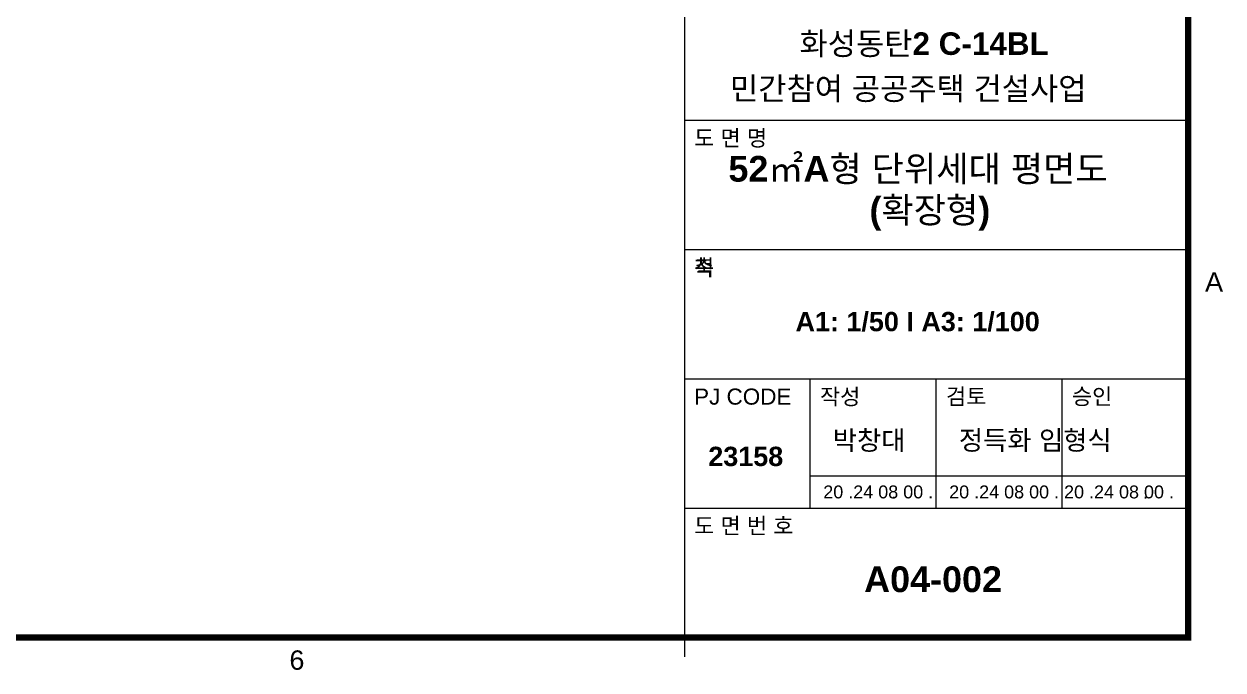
# Model space of a CAD drawing. Header units: millimetres. Extents: x 906 to 41302, y 848 to 28850.
# Drawn here: x 32012 to 41294, y 848 to 5843 of the extents above; entities that cross this region are included whole.
import ezdxf

# ---------------------------------------------------------------- set-up
doc = ezdxf.new("R2010")
doc.units = ezdxf.units.MM
doc.layers.add('PDF_X-FORM(동탄)$G-BORD-FORM', color=7, linetype='Continuous')
doc.layers.add('PDF_문자', color=7, linetype='Continuous')
doc.styles.add('PDF Arial', font='arial.ttf')
doc.styles.add('PDF Arial Bold', font='arialbd.ttf')

msp = doc.modelspace()

# ---------------------------------------------------------------- linework, layer by layer
at = {"layer": 'PDF_X-FORM(동탄)$G-BORD-FORM', "lineweight": 13}
for points in [[(37124.2, 28748.6), (37124.2, 949.3)], [(37124.2, 5099.1), (41024.2, 5099.1)], [(37124.2, 4098.9), (41024.2, 4098.9)], [(37124.2, 3099.9), (41024.2, 3099.9)], [(38099, 2099.7), (38099, 3099.9)], [(39074.7, 2099.7), (39074.7, 3099.9)], [(40049.5, 2099.7), (40049.5, 3099.9)], [(38099, 2349.5), (41024.2, 2349.5)], [(37124.2, 2099.7), (41024.2, 2099.7)]]:
    msp.add_lwpolyline(points, dxfattribs=at)
at = {"layer": 'PDF_X-FORM(동탄)$G-BORD-FORM', "lineweight": 0, "const_width": 49.7}
msp.add_lwpolyline([(1124.5, 1099.1), (41024.7, 1099.1), (41024.7, 28598.8), (1124.5, 28598.8)], close=True, dxfattribs=at)

# ---------------------------------------------------------------- texts
at = {"layer": 'PDF_문자', "attachment_point": 7}
for s, insert, char_height, style in [('화성동탄2 C-14BL', (38015.4, 5585.9), 174.281, 'PDF Arial Bold'), ('민간참여 공공주택 건설사업', (37477.7, 5237.7), 174.281, 'PDF Arial Bold'), ('도 면 명', (37199.4, 4886.8), 124.49, 'PDF Arial'), ('52㎡A형 단위세대 평면도', (37465, 4602.9), 199.178, 'PDF Arial Bold'), ('(확장형)', (38557.2, 4244.9), 199.18, 'PDF Arial Bold'), ('축', (37199.4, 3885.3), 124.5, 'PDF Arial'), ('척', (37199.4, 3885.3), 124.5, 'PDF Arial'), ('A', (41155.4, 3774), 149.4, 'PDF Arial'), ('A1: 1/50 I A3: 1/100', (37984.7, 3463), 149.383, 'PDF Arial Bold'), ('PJ CODE', (37199.4, 2897.9), 124.49, 'PDF Arial'), ('작성', (38174.1, 2886.2), 124.49, 'PDF Arial'), ('검토', (39149.9, 2890.2), 124.49, 'PDF Arial'), ('승인', (40124.6, 2887.8), 124.49, 'PDF Arial'), ('박창대', (38273.6, 2533.2), 149.38, 'PDF Arial'), ('정득화 임형식', (39249.4, 2533.2), 149.38, 'PDF Arial'), ('23158', (37309.4, 2422.3), 149.38, 'PDF Arial Bold'), ('20 .24 08 00 .', (38199.5, 2173.4), 99.589, 'PDF Arial'), ('20 .24 08 00 . 20 .24 08 00 .', (39174.2, 2173.4), 99.589, 'PDF Arial'), ('.', (38726.1, 2173.5), 99.6, 'PDF Arial'), ('.', (39700.8, 2173.5), 99.6, 'PDF Arial'), ('.', (40675.5, 2173.5), 99.6, 'PDF Arial'), ('도 면 번 호', (37199.4, 1890.3), 124.49, 'PDF Arial'), ('A04-002', (38515.9, 1446.8), 199.18, 'PDF Arial Bold'), ('6', (34066.7, 847.6), 149.4, 'PDF Arial')]:
    msp.add_mtext(s, dxfattribs=dict(at, insert=insert, char_height=char_height, style=style))

doc.saveas('drawing.dxf')
